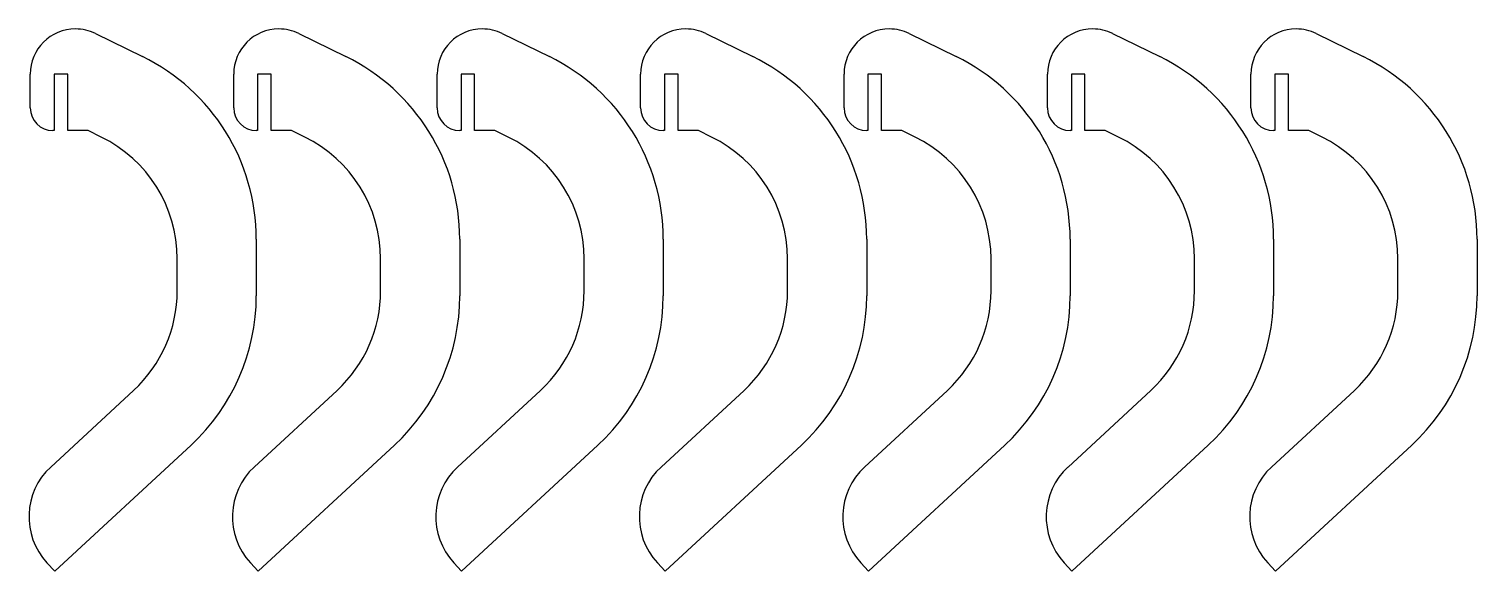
# Model space of a CAD drawing. Header units: millimetres. Extents: x 11 to 75.1, y 9.6 to 33.6.
import ezdxf

# ---------------------------------------------------------------- set-up
doc = ezdxf.new("R2010")
doc.units = ezdxf.units.MM
doc.layers.add('LEG', color=102, linetype='Continuous')

msp = doc.modelspace()

# ---------------------------------------------------------------- linework, layer by layer
at = {"layer": 'LEG'}
for p, q in [((13.088, 33.594), (13.089, 33.594)), ((13.969, 33.389), (16.051, 32.368)), ((22.088, 33.594), (22.089, 33.594)), ((22.969, 33.389), (25.051, 32.368)), ((31.088, 33.594), (31.089, 33.594)), ((31.969, 33.389), (34.051, 32.368)), ((40.088, 33.594), (40.089, 33.594)), ((40.969, 33.389), (43.051, 32.368)), ((49.088, 33.594), (49.089, 33.594)), ((49.969, 33.389), (52.051, 32.368)), ((58.088, 33.594), (58.089, 33.594)), ((58.969, 33.389), (61.051, 32.368)), ((67.088, 33.594), (67.089, 33.594)), ((67.969, 33.389), (70.051, 32.368)), ((11.088, 30.094), (11.088, 31.594)), ((12.745, 31.594), (12.145, 31.594)), ((12.145, 31.594), (12.145, 29.094)), ((12.745, 29.094), (12.745, 31.594)), ((20.088, 30.094), (20.088, 31.594)), ((21.745, 31.594), (21.145, 31.594)), ((21.145, 31.594), (21.145, 29.094)), ((21.745, 29.094), (21.745, 31.594)), ((29.088, 30.094), (29.088, 31.594)), ((30.745, 31.594), (30.145, 31.594)), ((30.145, 31.594), (30.145, 29.094)), ((30.745, 29.094), (30.745, 31.594)), ((38.088, 30.094), (38.088, 31.594)), ((39.745, 31.594), (39.145, 31.594)), ((39.145, 31.594), (39.145, 29.094)), ((39.745, 29.094), (39.745, 31.594)), ((47.088, 30.094), (47.088, 31.594)), ((48.745, 31.594), (48.145, 31.594)), ((48.145, 31.594), (48.145, 29.094)), ((48.745, 29.094), (48.745, 31.594)), ((56.088, 30.094), (56.088, 31.594)), ((57.745, 31.594), (57.145, 31.594)), ((57.145, 31.594), (57.145, 29.094)), ((57.745, 29.094), (57.745, 31.594)), ((65.088, 30.094), (65.088, 31.594)), ((66.745, 31.594), (66.145, 31.594)), ((66.145, 31.594), (66.145, 29.094)), ((66.745, 29.094), (66.745, 31.594)), ((12.145, 29.094), (12.088, 29.094)), ((13.644, 29.094), (12.745, 29.094)), ((14.23, 28.806), (13.644, 29.094)), ((21.145, 29.094), (21.088, 29.094)), ((22.644, 29.094), (21.745, 29.094)), ((23.23, 28.806), (22.644, 29.094)), ((30.145, 29.094), (30.088, 29.094)), ((31.644, 29.094), (30.745, 29.094)), ((32.23, 28.806), (31.644, 29.094)), ((39.145, 29.094), (39.088, 29.094)), ((40.644, 29.094), (39.745, 29.094)), ((41.23, 28.806), (40.644, 29.094)), ((48.145, 29.094), (48.088, 29.094)), ((49.644, 29.094), (48.745, 29.094)), ((50.23, 28.806), (49.644, 29.094)), ((57.145, 29.094), (57.088, 29.094)), ((58.644, 29.094), (57.745, 29.094)), ((59.23, 28.806), (58.644, 29.094)), ((66.145, 29.094), (66.088, 29.094)), ((67.644, 29.094), (66.745, 29.094)), ((68.23, 28.806), (67.644, 29.094)), ((21.088, 24.288), (21.088, 21.779)), ((30.088, 24.288), (30.088, 21.779)), ((39.088, 24.288), (39.088, 21.779)), ((48.088, 24.288), (48.088, 21.779)), ((57.088, 24.288), (57.088, 21.779)), ((66.088, 24.288), (66.088, 21.779)), ((75.088, 24.288), (75.088, 21.779)), ((17.588, 21.998), (17.588, 23.419)), ((26.588, 21.998), (26.588, 23.419)), ((35.588, 21.998), (35.588, 23.419)), ((44.588, 21.998), (44.588, 23.419)), ((53.588, 21.998), (53.588, 23.419)), ((62.588, 21.998), (62.588, 23.419)), ((71.588, 21.998), (71.588, 23.419)), ((11.994, 14.2), (15.662, 17.593)), ((20.994, 14.2), (24.662, 17.593)), ((29.994, 14.2), (33.662, 17.593)), ((38.994, 14.2), (42.662, 17.593)), ((47.994, 14.2), (51.662, 17.593)), ((56.994, 14.2), (60.662, 17.593)), ((65.994, 14.2), (69.662, 17.593)), ((18.199, 15.172), (12.168, 9.594)), ((27.199, 15.172), (21.168, 9.594)), ((36.199, 15.172), (30.168, 9.594)), ((45.199, 15.172), (39.168, 9.594)), ((54.199, 15.172), (48.168, 9.594)), ((63.199, 15.172), (57.168, 9.594)), ((72.199, 15.172), (66.168, 9.594)), ((12.168, 9.594), (11.828, 9.961)), ((21.168, 9.594), (20.828, 9.961)), ((30.168, 9.594), (29.828, 9.961)), ((39.168, 9.594), (38.828, 9.961)), ((48.168, 9.594), (47.828, 9.961)), ((57.168, 9.594), (56.828, 9.961)), ((66.168, 9.594), (65.828, 9.961))]:
    msp.add_line(p, q, dxfattribs=at)
for centre, radius, start, end in [((13.088, 31.594), 2, 90, 180), ((13.089, 31.594), 2, 63.87087, 90), ((22.088, 31.594), 2, 90, 180), ((22.089, 31.594), 2, 63.87087, 90), ((31.088, 31.594), 2, 90, 180), ((31.089, 31.594), 2, 63.87087, 90), ((40.088, 31.594), 2, 90, 180), ((40.089, 31.594), 2, 63.87087, 90), ((49.088, 31.594), 2, 90, 180), ((49.089, 31.594), 2, 63.87087, 90), ((58.088, 31.594), 2, 90, 180), ((58.089, 31.594), 2, 63.87087, 90), ((67.088, 31.594), 2, 90, 180), ((67.089, 31.594), 2, 63.87087, 90), ((12.088, 24.288), 9, 0, 63.87087), ((21.088, 24.288), 9, 0, 63.87087), ((30.088, 24.288), 9, 0, 63.87087), ((39.088, 24.288), 9, 0, 63.87087), ((48.088, 24.288), 9, 0, 63.87087), ((57.088, 24.288), 9, 0, 63.87087), ((66.088, 24.288), 9, 0, 63.87087), ((12.088, 30.094), 1, 180, 270), ((21.088, 30.094), 1, 180, 270), ((30.088, 30.094), 1, 180, 270), ((39.088, 30.094), 1, 180, 270), ((48.088, 30.094), 1, 180, 270), ((57.088, 30.094), 1, 180, 270), ((66.088, 30.094), 1, 180, 270), ((11.588, 23.419), 6, 0, 63.87087), ((20.588, 23.419), 6, 0, 63.87087), ((29.588, 23.419), 6, 0, 63.87087), ((38.588, 23.419), 6, 0, 63.87087), ((47.588, 23.419), 6, 0, 63.87087), ((56.588, 23.419), 6, 0, 63.87087), ((65.588, 23.419), 6, 0, 63.87087), ((11.588, 21.998), 6, 312.76492, 0), ((20.588, 21.998), 6, 312.76492, 0), ((29.588, 21.998), 6, 312.76492, 0), ((38.588, 21.998), 6, 312.76492, 0), ((47.588, 21.998), 6, 312.76492, 0), ((56.588, 21.998), 6, 312.76492, 0), ((65.588, 21.998), 6, 312.76492, 0), ((12.088, 21.779), 9, 312.76492, 0), ((21.088, 21.779), 9, 312.76492, 0), ((30.088, 21.779), 9, 312.76492, 0), ((39.088, 21.779), 9, 312.76492, 0), ((48.088, 21.779), 9, 312.76492, 0), ((57.088, 21.779), 9, 312.76492, 0), ((66.088, 21.779), 9, 312.76492, 0), ((14.03, 11.998), 3, 132.76492, 222.76492), ((23.03, 11.998), 3, 132.76492, 222.76492), ((32.03, 11.998), 3, 132.76492, 222.76492), ((41.03, 11.998), 3, 132.76492, 222.76492), ((50.03, 11.998), 3, 132.76492, 222.76492), ((59.03, 11.998), 3, 132.76492, 222.76492), ((68.03, 11.998), 3, 132.76492, 222.76492)]:
    msp.add_arc(centre, radius, start, end, dxfattribs=at)

doc.saveas('drawing.dxf')
